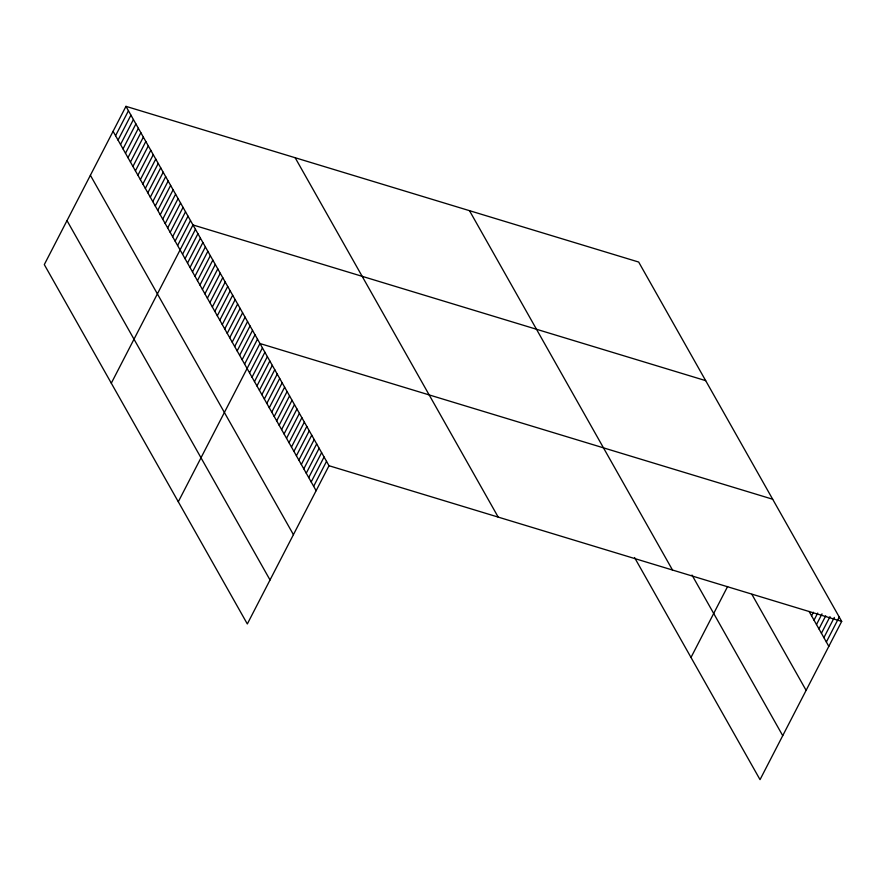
<?xml version="1.0" encoding="UTF-8"?>
<svg xmlns="http://www.w3.org/2000/svg" width="886" height="886" viewBox="0 0 886 886"><rect width="100%" height="100%" fill="white"/><g stroke="black" fill="none" stroke-linecap="round" stroke-linejoin="round"><path stroke-width="1.33" d="M125.967 106.353L44.3 264.593L247.327 623.954L329.005 465.726L125.967 106.353L638.673 262.046L841.7 621.407L760.033 779.647L634.542 557.538M115.568 135.702L128.448 110.75M118.048 140.099L130.929 115.147M120.529 144.496L133.421 119.532M123.021 148.881L135.901 123.929M125.502 153.278L138.382 128.315M127.983 157.664L140.863 132.712M130.463 162.06L143.344 137.108M132.944 166.457L145.825 141.494M135.425 170.843L148.305 145.891M137.906 175.24L150.786 150.277M140.387 179.625L153.267 154.673M142.867 184.022L155.748 159.07M145.348 188.419L158.229 163.456M147.829 192.805L160.709 167.853M150.31 197.201L163.19 172.238M152.791 201.587L165.671 176.635M155.271 205.984L168.152 181.032M157.752 210.37L170.633 185.418M160.233 214.766L173.124 189.814M162.725 219.163L175.605 194.2M165.206 223.549L178.086 198.597M167.687 227.946L180.567 202.983M170.167 232.331L183.048 207.379M172.648 236.728L185.528 211.776M175.129 241.125L188.009 216.162M177.61 245.511L190.49 220.559M111.304 383.184L192.971 224.944L705.666 380.637M182.571 254.293L195.452 229.341M185.052 258.69L197.932 233.738M187.533 263.087L200.413 238.124M190.014 267.472L202.894 242.52M192.495 271.869L205.375 246.906M194.975 276.255L207.856 251.303M197.456 280.652L210.336 255.7M199.937 285.048L212.828 260.085M202.429 289.434L215.309 264.482M204.91 293.831L217.79 268.868M207.39 298.217L220.271 273.265M209.871 302.613L222.751 277.661M212.352 306.999L225.232 282.047M214.833 311.396L227.713 286.444M217.314 315.793L230.194 290.829M219.794 320.178L232.675 295.226M222.275 324.575L235.155 299.612M224.756 328.961L237.636 304.009M227.237 333.357L240.117 308.406M229.718 337.754L242.598 312.791M232.198 342.14L245.079 317.188M234.679 346.537L247.559 321.574M237.16 350.922L250.04 325.97M239.641 355.319L252.532 330.367M242.133 359.716L255.013 334.753M244.614 364.102L257.494 339.15M178.296 501.775L259.975 343.535L772.67 499.228M249.553 372.862L262.433 347.899M252.023 377.226L264.903 352.263M254.481 381.589L267.373 356.626M256.951 385.953L269.831 360.99M259.421 390.316L272.301 365.353M261.879 394.68L274.76 369.717M264.349 399.043L277.229 374.091M266.819 403.407L279.699 378.455M269.278 407.77L282.158 382.818M271.747 412.134L284.627 387.182M274.206 416.498L287.086 391.546M276.676 420.861L289.556 395.909M279.145 425.225L292.026 400.273M281.604 429.588L294.484 404.636M284.074 433.952L296.954 409M286.532 438.315L299.413 413.363M289.002 442.679L301.882 417.727M291.472 447.042L304.352 422.09M293.93 451.406L306.811 426.454M296.4 455.769L309.28 430.817M298.859 460.133L311.739 435.181M301.329 464.497L314.209 439.545M303.798 468.86L316.679 443.908M306.257 473.224L319.137 448.272M308.727 477.587L321.607 452.635M311.185 481.951L324.077 456.999M313.655 486.314L326.535 461.362M691.002 657.456L727.616 586.499M811.565 615.814L813.403 612.248M814.024 620.178L817.712 613.046M816.493 624.541L822.009 613.854M818.963 628.905L825.708 615.836M821.422 633.268L830.005 616.634M823.891 637.632L834.313 617.431M826.35 641.996L839.23 617.044M329.005 465.726L841.7 621.407M809.095 611.451L828.82 646.359M751.882 594.34L806.116 690.349M691.988 575.047L782.726 735.657M469.48 210.669L672.507 570.03M295.16 157.73L498.198 517.103M113.087 131.316L316.125 490.678M90.394 175.295L293.421 534.657M67.004 220.614L270.031 579.976"/></g></svg>
